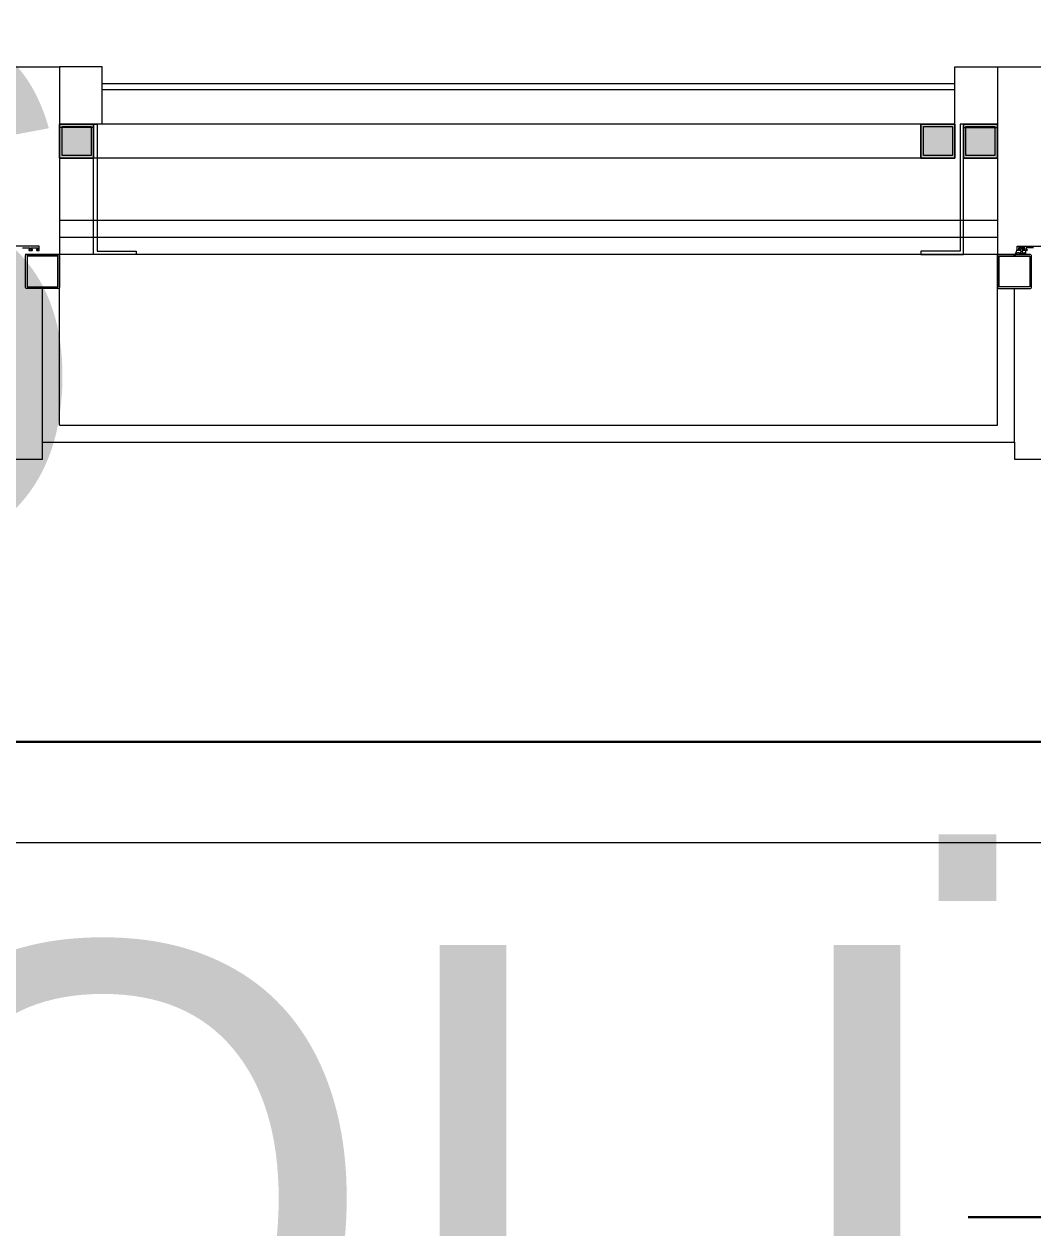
# Model space of a CAD drawing. Extents: x -9058 to 11890, y 0 to 4205.
# Drawn here: x 9290.9 to 9409.2, y 3671.7 to 3812.9 of the extents above; entities that cross this region are included whole.
import ezdxf
from ezdxf.enums import TextEntityAlignment as Align

# ---------------------------------------------------------------- set-up
doc = ezdxf.new("R2010")
doc.units = 0
doc.header["$MEASUREMENT"] = 0
doc.layers.get('0').update_dxf_attribs({"color": 9, "lineweight": 9})
for name, color, linetype, lineweight in [('10', 9, 'Continuous', 9), ('40A', 9, 'Continuous', 9), ('E-KABLO', 7, 'Continuous', 30), ('E-YAZI', 7, 'Continuous', 30), ('M-TEFRIS2-015', 129, 'Continuous', 9), ('M-TEFRIS2-015 @ 20', 129, 'Continuous', 9)]:
    doc.layers.add(name, color=color, linetype=linetype, lineweight=lineweight)
doc.styles.add('Arial', font='arial.ttf', dxfattribs={"height": 2.5})
doc.styles.add('MuuM_TEXT-STANDART', font='ARIALN.TTF')

# ---------------------------------------------------------------- blocks, each defined once
blk = doc.blocks.new('0a_roomno2')
blk.add_lwpolyline([(30, -16), (0, -16), (0, 0), (30, 0)], close=True)
blk.add_lwpolyline([(0, 0), (30, 0)])
at = {"layer": '40A'}
blk.add_lwpolyline([(0, 0), (30, 0)], dxfattribs=at)
at = {"style": 'Arial'}
blk.add_attdef('ODANO', (0, 1.505), '', height=3, dxfattribs=at)
blk.add_attdef('MEKANADI', text='', height=3, dxfattribs=at).set_placement((0.525, -4.75), align=Align.BOTTOM_LEFT)
at = {"style": 'MuuM_TEXT-STANDART', "width": 0.6}
for tag, p in [('YER01', (15, -7)), ('TAVAN01', (20.625, -7)), ('DUVAR01', (26.25, -7)), ('YER02', (15, -10.375)), ('TAVAN02', (20.625, -10.375)), ('DUVAR02', (26.25, -10.375)), ('YER03', (15, -13.75)), ('TAVAN03', (20.625, -13.75)), ('DUVAR03', (26.25, -13.75))]:
    blk.add_attdef(tag, text='', height=2.25, dxfattribs=at).set_placement(p, align=Align.MIDDLE_CENTER)
at = {"style": 'MuuM_TEXT-STANDART'}
blk.add_attdef('M2', text='', height=2.25, dxfattribs=at).set_placement((1.3231, -7.8046), align=Align.MIDDLE_LEFT)
at = {"style": 'MuuM_TEXT-STANDART', "width": 0.6}
blk.add_attdef('TEMIZTAVANYUKSEKLIGI', text='', height=2.25, dxfattribs=at).set_placement((2.7, -13.1619), align=Align.MIDDLE_LEFT)
blk = doc.blocks.new('*U644')
at = {"layer": 'M-TEFRIS2-015 @ 20'}
ref = blk.add_blockref('0a_roomno2', (8851.93, 3716.9), dxfattribs=dict(at, xscale=20, yscale=20, zscale=20))
ref.add_attrib('ODANO', ' PRS-1K-06', (8851.93, 3752), dxfattribs={"layer": '0', "height": 60, "style": 'Arial'})
ref.add_attrib('MEKANADI', 'YANGIN HOLÜ', dxfattribs={"layer": '0', "height": 60, "style": 'Arial'}).set_placement((8862.43, 3626.9), align=Align.BOTTOM_LEFT)
blk = doc.blocks.new('p-s-profil')
at = {"layer": '10'}
blk.add_lwpolyline([(9, 15.3), (4.6, 15.3), (4.6, 0.4), (0, 0.4), (0, 0), (5, 0), (5, 14.9), (9, 14.9), (9, 15.3)], dxfattribs=at)
blk.add_lwpolyline([(9, 15.3), (4.6, 15.3), (4.6, 0.4), (0, 0.4), (0, 0), (5, 0), (5, 14.9), (9, 14.9), (9, 15.3)], dxfattribs=at)
blk = doc.blocks.new('p-kutu_profil_40x40')
h = blk.add_hatch(color=256)
h.dxf.hatch_style = 1
h.paths.add_polyline_path([(0, 0), (4, 0), (4, 4), (0, 4)])
h = blk.add_hatch(color=255)
h.dxf.hatch_style = 1
h.paths.add_polyline_path([(0, 0), (4, 0), (4, 4), (0, 4)])
blk.add_lwpolyline([(0, 0), (4, 0), (4, 4), (0, 4)], close=True)
at = {"layer": '10'}
for points in [[(0, 4), (4, 4), (4, 0), (0, 0)], [(0, 4), (4, 4), (4, 0), (0, 0)], [(0, 0), (4, 0), (4, 4), (0, 4)], [(0.3, 3.7), (3.7, 3.7), (3.7, 0.3), (0.3, 0.3)], [(0.3, 3.7), (3.7, 3.7), (3.7, 0.3), (0.3, 0.3)]]:
    blk.add_lwpolyline(points, close=True, dxfattribs=at)
blk = doc.blocks.new('0_detailbox1')
blk.add_lwpolyline([(10.411, -2.5), (7.911, 0), (-5, 0)])
blk.add_circle((0, 0), 5)
at = {"style": 'Arial'}
blk.add_attdef('DETAYADI', text='', height=3, dxfattribs=at).set_placement((0, 0), align=Align.BOTTOM_CENTER)
blk.add_attdef('PAFTAADI', text='', height=2, dxfattribs=at).set_placement((0, -0.5), align=Align.TOP_CENTER)

msp = doc.modelspace()

# ---------------------------------------------------------------- linework, layer by layer
at = {"layer": 'E-KABLO', "color": 6, "ltscale": 40}
msp.add_line((9714.26, 3728.72), (9228.97, 3728.72), dxfattribs=at)
at = {"layer": 'E-YAZI'}
msp.add_line((9401.62, 3672.99), (9528.02, 3672.99), dxfattribs=at)
at = {"layer": 'M-TEFRIS2-015'}
for points in [[(9155.06, 3807.87), (9295.06, 3807.87)], [(9302.06, 3801.17), (9300.06, 3801.17), (9300.06, 3807.87), (9295.06, 3807.87), (9295.06, 3785.87), (9291.04, 3785.87)], [(9398.06, 3801.17), (9400.06, 3801.17), (9400.06, 3807.87), (9405.06, 3807.87), (9405.06, 3785.87), (9408.86, 3785.87)], [(9405.06, 3807.87), (9545.06, 3807.87)], [(9400.06, 3805.87), (9300.06, 3805.87)], [(9400.06, 3805.17), (9300.06, 3805.17)], [(9400.06, 3801.17), (9295.06, 3801.17)], [(9400.06, 3797.17), (9295.06, 3797.17)], [(9405.06, 3789.87), (9295.06, 3789.87)], [(9405.06, 3787.87), (9295.06, 3787.87)], [(9295.06, 3765.87), (9295.06, 3765.87), (9405.06, 3765.87), (9405.06, 3785.87), (9295.06, 3785.87), (9295.06, 3785.87)], [(9295.06, 3765.87), (9295.06, 3785.87)], [(9405.46, 3785.87), (9297.14, 3785.87)], [(9293.06, 3763.87), (9293.06, 3781.87)], [(9407.06, 3763.87), (9407.06, 3781.87)], [(9157.06, 3763.87), (9157.06, 3761.87), (9293.06, 3761.87), (9293.06, 3763.87)], [(9293.06, 3763.87), (9407.06, 3763.87)], [(9407.06, 3763.87), (9407.06, 3761.87), (9543.06, 3761.87), (9543.06, 3763.87)]]:
    msp.add_lwpolyline(points, dxfattribs=at)
for points in [[(9290.73, 3786.65), (9291.06, 3786.65), (9291.06, 3786.64), (9291.21, 3786.64), (9291.21, 3786.65), (9291.48, 3786.65), (9291.48, 3786.64), (9291.61, 3786.64), (9291.61, 3786.47, -0.414214), (9291.58, 3786.44), (9291.48, 3786.44), (9291.48, 3786.39, 0.414214), (9291.53, 3786.34), (9291.84, 3786.34, 0.414214), (9291.91, 3786.41), (9291.91, 3786.43, 0.414214), (9291.9, 3786.44), (9291.8, 3786.44, -0.414214), (9291.75, 3786.49), (9291.75, 3786.61, -0.414214), (9291.8, 3786.66), (9292.47, 3786.66, -0.414214), (9292.52, 3786.61), (9292.52, 3786.49, -0.414214), (9292.47, 3786.44), (9292.37, 3786.44, 0.414214), (9292.36, 3786.43), (9292.36, 3786.41, 0.414214), (9292.43, 3786.34), (9292.65, 3786.34, 0.414214), (9292.66, 3786.35), (9292.66, 3786.83, 0.414214), (9292.65, 3786.84), (9284.67, 3786.84, 0.414214)], [(9407.27, 3786.36, -0.220745), (9406.96, 3785.77, 0.651907), (9407.02, 3785.7, 0.176952), (9407.31, 3786.01, -0.281357), (9407.45, 3786.1), (9407.53, 3786.1), (9407.54, 3786.1), (9407.55, 3786.1), (9407.56, 3786.1), (9407.57, 3786.09), (9407.57, 3786.09), (9407.58, 3786.08), (9407.59, 3786.08), (9407.59, 3786.07), (9407.59, 3786.06), (9407.59, 3786.05), (9407.59, 3785.97), (9407.59, 3785.97), (9407.6, 3785.97), (9407.6, 3785.96), (9407.6, 3785.96), (9407.6, 3785.96), (9407.6, 3785.96), (9407.61, 3785.96), (9407.61, 3785.95), (9407.61, 3785.95), (9407.69, 3785.95), (9407.7, 3785.95), (9407.7, 3785.95), (9407.7, 3785.96), (9407.71, 3785.96), (9407.71, 3785.96), (9407.71, 3785.96), (9407.71, 3785.96), (9407.71, 3785.97), (9407.71, 3785.97), (9407.71, 3786.05), (9407.72, 3786.06), (9407.72, 3786.06), (9407.72, 3786.07), (9407.72, 3786.08), (9407.73, 3786.08), (9407.74, 3786.09), (9407.74, 3786.09), (9407.75, 3786.1), (9407.76, 3786.1), (9407.77, 3786.1), (9407.78, 3786.1), (9407.79, 3786.09), (9407.79, 3786.09), (9407.8, 3786.08), (9407.81, 3786.08), (9407.81, 3786.07), (9407.81, 3786.06), (9407.81, 3786.05), (9407.81, 3785.97), (9407.81, 3785.97), (9407.82, 3785.97), (9407.82, 3785.96), (9407.82, 3785.96), (9407.82, 3785.96), (9407.82, 3785.96), (9407.83, 3785.96), (9407.83, 3785.95), (9407.83, 3785.95), (9407.91, 3785.95), (9407.92, 3785.95), (9407.92, 3785.95), (9407.92, 3785.96), (9407.93, 3785.96), (9407.93, 3785.96), (9407.93, 3785.96), (9407.93, 3785.96), (9407.93, 3785.97), (9407.93, 3785.97), (9407.93, 3786.05), (9407.94, 3786.06), (9407.94, 3786.06), (9407.94, 3786.07), (9407.94, 3786.08), (9407.95, 3786.08), (9407.96, 3786.09), (9407.96, 3786.09), (9407.97, 3786.1), (9407.98, 3786.1), (9407.99, 3786.1), (9408, 3786.1), (9408.01, 3786.09), (9408.01, 3786.09), (9408.02, 3786.08), (9408.03, 3786.08), (9408.03, 3786.07), (9408.03, 3786.06), (9408.03, 3786.05), (9408.03, 3785.97), (9408.03, 3785.97), (9408.04, 3785.97), (9408.04, 3785.96), (9408.04, 3785.96), (9408.04, 3785.96), (9408.04, 3785.96), (9408.05, 3785.96), (9408.05, 3785.95), (9408.05, 3785.95), (9408.13, 3785.95), (9408.14, 3785.95), (9408.14, 3785.95), (9408.14, 3785.96), (9408.15, 3785.96), (9408.15, 3785.96), (9408.15, 3785.96), (9408.15, 3785.96), (9408.15, 3785.97), (9408.15, 3785.97), (9408.15, 3786.05), (9408.16, 3786.06), (9408.16, 3786.06), (9408.16, 3786.07), (9408.16, 3786.08), (9408.17, 3786.08), (9408.18, 3786.09), (9408.18, 3786.09), (9408.19, 3786.1), (9408.2, 3786.1), (9408.21, 3786.1), (9408.22, 3786.1), (9408.23, 3786.09), (9408.23, 3786.09), (9408.24, 3786.08), (9408.25, 3786.08), (9408.25, 3786.07), (9408.25, 3786.06), (9408.25, 3786.05), (9408.25, 3785.97), (9408.25, 3785.97), (9408.26, 3785.97), (9408.26, 3785.96), (9408.26, 3785.96), (9408.26, 3785.96), (9408.26, 3785.96), (9408.27, 3785.96), (9408.27, 3785.95), (9408.27, 3785.95), (9408.35, 3785.95), (9408.36, 3785.95), (9408.36, 3785.95), (9408.36, 3785.96), (9408.37, 3785.96), (9408.37, 3785.96), (9408.37, 3785.96), (9408.37, 3785.96), (9408.37, 3785.97), (9408.37, 3785.97), (9408.37, 3786.31, 0.414214), (9408.34, 3786.34), (9408.11, 3786.34, -0.414214), (9408.08, 3786.37), (9408.08, 3786.44, -0.291535), (9408.1, 3786.45), (9408.14, 3786.48, 0.613042), (9408.15, 3786.54), (9408.03, 3786.6, 0.127095), (9407.96, 3786.62), (9407.76, 3786.62, 0.127095), (9407.7, 3786.6), (9407.59, 3786.54, 0.585233), (9407.59, 3786.47), (9407.64, 3786.45, -0.167811), (9407.64, 3786.44), (9407.64, 3786.37, -0.414214), (9407.61, 3786.34), (9407.32, 3786.34), (9407.32, 3786.41, 0.394677), (9407.27, 3786.36)], [(9409.28, 3786.66), (9408.95, 3786.66), (9408.95, 3786.65), (9408.8, 3786.65), (9408.8, 3786.66), (9408.54, 3786.66), (9408.54, 3786.65), (9408.41, 3786.65), (9408.41, 3786.48, 0.414214), (9408.44, 3786.45), (9408.54, 3786.45), (9408.54, 3786.4, -0.414214), (9408.49, 3786.35), (9408.18, 3786.35, -0.414214), (9408.11, 3786.42), (9408.11, 3786.44, -0.414214), (9408.12, 3786.45), (9408.22, 3786.45, 0.414214), (9408.27, 3786.5), (9408.27, 3786.62, 0.414214), (9408.22, 3786.67), (9407.55, 3786.67, 0.414214), (9407.5, 3786.62), (9407.5, 3786.5, 0.414214), (9407.55, 3786.45), (9407.65, 3786.45, -0.414214), (9407.66, 3786.44), (9407.66, 3786.42, -0.414214), (9407.59, 3786.35), (9407.37, 3786.35, -0.414214), (9407.36, 3786.36), (9407.36, 3786.84, -0.414214), (9407.37, 3786.85), (9415.35, 3786.85, -0.414214)]]:
    msp.add_lwpolyline(points, format="xyb", dxfattribs=at)
for points in [[(9295.06, 3782.07, -0.414214), (9294.86, 3781.87), (9291.26, 3781.87, -0.414214), (9291.06, 3782.07), (9291.06, 3785.67, -0.414214), (9291.26, 3785.87), (9294.86, 3785.87, -0.414214), (9295.06, 3785.67)], [(9405.06, 3782.07, 0.414214), (9405.26, 3781.87), (9408.86, 3781.87, 0.414214), (9409.06, 3782.07), (9409.06, 3785.67, 0.414214), (9408.86, 3785.87), (9405.26, 3785.87, 0.414214), (9405.06, 3785.67)], [(9407.78, 3786.48, 0.359904), (9407.75, 3786.45), (9407.75, 3786.28, 0.414214), (9407.78, 3786.25), (9407.98, 3786.25, 0.414214), (9408.01, 3786.28), (9408.01, 3786.45, 0.359904), (9407.99, 3786.48, 0.094739)]]:
    msp.add_lwpolyline(points, format="xyb", close=True, dxfattribs=at)
for points in [[(9294.86, 3782.07), (9294.86, 3785.67), (9291.26, 3785.67), (9291.26, 3782.07)], [(9405.26, 3782.07), (9405.26, 3785.67), (9408.86, 3785.67), (9408.86, 3782.07)]]:
    msp.add_lwpolyline(points, close=True, dxfattribs=at)

# ---------------------------------------------------------------- block references
at = {"layer": 'M-TEFRIS2-015', "color": 6}
msp.add_blockref('*U644', (0, 0), dxfattribs=at)
at = {"layer": 'M-TEFRIS2-015', "xscale": -1}
msp.add_blockref('p-s-profil', (9304.06, 3785.87), dxfattribs=at)
at = {"layer": 'M-TEFRIS2-015'}
for name, p in [('p-kutu_profil_40x40', (9295.06, 3797.17)), ('p-s-profil', (9396.06, 3785.87)), ('p-kutu_profil_40x40', (9396.06, 3797.17)), ('p-kutu_profil_40x40', (9401.06, 3797.17))]:
    msp.add_blockref(name, p, dxfattribs=at)
ref = msp.add_blockref('0_detailbox1', (9256.05, 3664.23), dxfattribs=dict(at, xscale=5, yscale=5, zscale=5))
ref.add_attrib('DETAYADI', '01', dxfattribs={"layer": '0', "height": 15, "style": 'Arial'}).set_placement((9254.45, 3664.23), align=Align.BOTTOM_CENTER)
ref.add_attrib('PAFTAADI', 'KRT-M-C-501', dxfattribs={"layer": '0', "height": 10, "style": 'Arial', "width": 0.45}).set_placement((9256.07, 3661.73), align=Align.TOP_CENTER)

doc.saveas('drawing.dxf')
